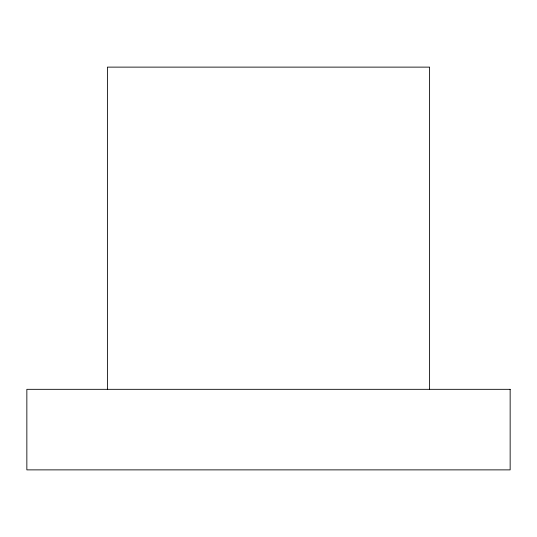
<?xml version="1.0" encoding="UTF-8"?>
<svg xmlns="http://www.w3.org/2000/svg" width="537" height="537" viewBox="0 0 537 537"><rect width="100%" height="100%" fill="white"/><g stroke="black" fill="none" stroke-linecap="round" stroke-linejoin="round"><path stroke-width="0.81" d="M429.6 389.325L429.6 67.125L107.4 67.125L107.4 389.325M510.15 389.325L26.85 389.325L26.85 469.875L510.15 469.875L510.15 389.325"/></g></svg>
